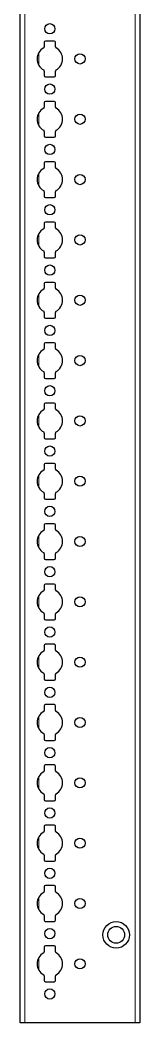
# Model space of a CAD drawing. Header units: millimetres. Extents: x -199 to 3754, y -1747 to 1507.
# Drawn here: x 3704.6 to 3754.3, y -851.8 to -436.2 of the extents above; entities that cross this region are included whole.
import ezdxf

# ---------------------------------------------------------------- set-up
doc = ezdxf.new("R2010")
doc.units = ezdxf.units.MM

msp = doc.modelspace()

# ---------------------------------------------------------------- linework, layer by layer
at = {"color": 7, "linetype": 'Continuous', "lineweight": 25}
for p, q in [((3704.57, -851.79), (3704.57, 647.21)), ((3754.27, 647.21), (3754.27, -851.79)), ((3714.62, -445.39), (3714.62, -447.27)), ((3718.72, -444.89), (3715.12, -444.89)), ((3719.22, -447.27), (3719.22, -445.39)), ((3714.62, -457.32), (3714.62, -459.19)), ((3715.12, -459.69), (3718.72, -459.69)), ((3719.22, -459.19), (3719.22, -457.32)), ((3714.62, -470.39), (3714.62, -472.27)), ((3718.72, -469.89), (3715.12, -469.89)), ((3719.22, -472.27), (3719.22, -470.39)), ((3714.62, -482.32), (3714.62, -484.19)), ((3715.12, -484.69), (3718.72, -484.69)), ((3719.22, -484.19), (3719.22, -482.32)), ((3714.62, -495.39), (3714.62, -497.27)), ((3718.72, -494.89), (3715.12, -494.89)), ((3719.22, -497.27), (3719.22, -495.39)), ((3714.62, -507.32), (3714.62, -509.19)), ((3715.12, -509.69), (3718.72, -509.69)), ((3719.22, -509.19), (3719.22, -507.32)), ((3714.62, -520.39), (3714.62, -522.27)), ((3718.72, -519.89), (3715.12, -519.89)), ((3719.22, -522.27), (3719.22, -520.39)), ((3714.62, -532.32), (3714.62, -534.19)), ((3715.12, -534.69), (3718.72, -534.69)), ((3719.22, -534.19), (3719.22, -532.32)), ((3714.62, -545.39), (3714.62, -547.27)), ((3718.72, -544.89), (3715.12, -544.89)), ((3719.22, -547.27), (3719.22, -545.39)), ((3714.62, -557.32), (3714.62, -559.19)), ((3715.12, -559.69), (3718.72, -559.69)), ((3719.22, -559.19), (3719.22, -557.32)), ((3714.62, -570.39), (3714.62, -572.27)), ((3718.72, -569.89), (3715.12, -569.89)), ((3719.22, -572.27), (3719.22, -570.39)), ((3714.62, -582.32), (3714.62, -584.19)), ((3715.12, -584.69), (3718.72, -584.69)), ((3719.22, -584.19), (3719.22, -582.32)), ((3714.62, -595.39), (3714.62, -597.27)), ((3718.72, -594.89), (3715.12, -594.89)), ((3719.22, -597.27), (3719.22, -595.39)), ((3714.62, -607.32), (3714.62, -609.19)), ((3715.12, -609.69), (3718.72, -609.69)), ((3719.22, -609.19), (3719.22, -607.32)), ((3714.62, -620.39), (3714.62, -622.27)), ((3718.72, -619.89), (3715.12, -619.89)), ((3719.22, -622.27), (3719.22, -620.39)), ((3714.62, -632.32), (3714.62, -634.19)), ((3715.12, -634.69), (3718.72, -634.69)), ((3719.22, -634.19), (3719.22, -632.32)), ((3714.62, -645.39), (3714.62, -647.27)), ((3718.72, -644.89), (3715.12, -644.89)), ((3719.22, -647.27), (3719.22, -645.39)), ((3714.62, -657.32), (3714.62, -659.19)), ((3715.12, -659.69), (3718.72, -659.69)), ((3719.22, -659.19), (3719.22, -657.32)), ((3714.62, -670.39), (3714.62, -672.27)), ((3718.72, -669.89), (3715.12, -669.89)), ((3719.22, -672.27), (3719.22, -670.39)), ((3714.62, -682.32), (3714.62, -684.19)), ((3715.12, -684.69), (3718.72, -684.69)), ((3719.22, -684.19), (3719.22, -682.32)), ((3714.62, -695.39), (3714.62, -697.27)), ((3718.72, -694.89), (3715.12, -694.89)), ((3719.22, -697.27), (3719.22, -695.39)), ((3714.62, -707.32), (3714.62, -709.19)), ((3715.12, -709.69), (3718.72, -709.69)), ((3719.22, -709.19), (3719.22, -707.32)), ((3714.62, -720.39), (3714.62, -722.27)), ((3718.72, -719.89), (3715.12, -719.89)), ((3719.22, -722.27), (3719.22, -720.39)), ((3714.62, -732.32), (3714.62, -734.19)), ((3715.12, -734.69), (3718.72, -734.69)), ((3719.22, -734.19), (3719.22, -732.32)), ((3714.62, -745.39), (3714.62, -747.27)), ((3718.72, -744.89), (3715.12, -744.89)), ((3719.22, -747.27), (3719.22, -745.39)), ((3714.62, -757.32), (3714.62, -759.19)), ((3715.12, -759.69), (3718.72, -759.69)), ((3719.22, -759.19), (3719.22, -757.32)), ((3714.62, -770.39), (3714.62, -772.27)), ((3718.72, -769.89), (3715.12, -769.89)), ((3719.22, -772.27), (3719.22, -770.39)), ((3714.62, -782.32), (3714.62, -784.19)), ((3715.12, -784.69), (3718.72, -784.69)), ((3719.22, -784.19), (3719.22, -782.32)), ((3714.62, -795.39), (3714.62, -797.27)), ((3718.72, -794.89), (3715.12, -794.89)), ((3719.22, -797.27), (3719.22, -795.39)), ((3714.62, -807.32), (3714.62, -809.19)), ((3715.12, -809.69), (3718.72, -809.69)), ((3719.22, -809.19), (3719.22, -807.32)), ((3714.62, -820.39), (3714.62, -822.27)), ((3718.72, -819.89), (3715.12, -819.89)), ((3719.22, -822.27), (3719.22, -820.39)), ((3714.62, -832.32), (3714.62, -834.19)), ((3715.12, -834.69), (3718.72, -834.69)), ((3719.22, -834.19), (3719.22, -832.32)), ((3706.57, -851.79), (3704.57, -851.79)), ((3752.27, -851.79), (3706.57, -851.79)), ((3754.27, -851.79), (3752.27, -851.79))]:
    msp.add_line(p, q, dxfattribs=at)
at = {"color": 8, "linetype": 'Continuous', "lineweight": 18}
for p, q in [((3706.57, 647.21), (3706.57, -851.79)), ((3752.27, -851.79), (3752.27, 647.21)), ((3712.42, -449.59), (3712.42, -455)), ((3712.42, -474.59), (3712.42, -480)), ((3712.42, -499.59), (3712.42, -505)), ((3712.42, -524.59), (3712.42, -530)), ((3712.42, -549.59), (3712.42, -555)), ((3712.42, -574.59), (3712.42, -580)), ((3712.42, -599.59), (3712.42, -605)), ((3712.42, -624.59), (3712.42, -630)), ((3712.42, -649.59), (3712.42, -655)), ((3712.42, -674.59), (3712.42, -680)), ((3712.42, -699.59), (3712.42, -705)), ((3712.42, -724.59), (3712.42, -730)), ((3712.42, -749.59), (3712.42, -755)), ((3712.42, -774.59), (3712.42, -780)), ((3712.42, -799.59), (3712.42, -805)), ((3712.42, -824.59), (3712.42, -830))]:
    msp.add_line(p, q, dxfattribs=at)
at = {"color": 7, "linetype": 'Continuous', "lineweight": 25}
for centre, radius in [((3716.92, -439.79), 2.12), ((3729.42, -452.29), 2.12), ((3716.92, -464.79), 2.12), ((3729.42, -477.29), 2.12), ((3716.92, -489.79), 2.12), ((3729.42, -502.29), 2.12), ((3716.92, -514.79), 2.12), ((3729.42, -527.29), 2.12), ((3716.92, -539.79), 2.12), ((3729.42, -552.29), 2.12), ((3716.92, -564.79), 2.12), ((3729.42, -577.29), 2.12), ((3716.92, -589.79), 2.12), ((3729.42, -602.29), 2.12), ((3716.92, -614.79), 2.12), ((3729.42, -627.29), 2.12), ((3716.92, -639.79), 2.12), ((3729.42, -652.29), 2.12), ((3716.92, -664.79), 2.12), ((3729.42, -677.29), 2.12), ((3716.92, -689.79), 2.12), ((3729.42, -702.29), 2.12), ((3716.92, -714.79), 2.12), ((3729.42, -727.29), 2.12), ((3716.92, -739.79), 2.12), ((3729.42, -752.29), 2.12), ((3716.92, -764.79), 2.12), ((3729.42, -777.29), 2.12), ((3716.92, -789.79), 2.12), ((3729.42, -802.29), 2.12), ((3744.42, -815.29), 5.5), ((3716.92, -814.79), 2.12), ((3744.42, -815.29), 3.5), ((3729.42, -827.29), 2.12), ((3716.92, -839.79), 2.12)]:
    msp.add_circle(centre, radius, dxfattribs=at)
for centre, radius, start, end in [((3716.92, -452.29), 5.25, 119.1407, 240.8593), ((3714.12, -447.27), 0.5, 299.1407, 0), ((3715.12, -445.39), 0.5, 90, 180), ((3718.72, -445.39), 0.5, 0, 90), ((3719.72, -447.27), 0.5, 180, 240.8593), ((3716.92, -452.29), 5.25, 299.1407, 60.8593), ((3714.12, -457.32), 0.5, 0, 60.8593), ((3719.72, -457.32), 0.5, 119.1407, 180), ((3715.12, -459.19), 0.5, 180, 270), ((3718.72, -459.19), 0.5, 270, 0), ((3716.92, -477.29), 5.25, 119.1407, 240.8593), ((3714.12, -472.27), 0.5, 299.1407, 0), ((3715.12, -470.39), 0.5, 90, 180), ((3718.72, -470.39), 0.5, 0, 90), ((3719.72, -472.27), 0.5, 180, 240.8593), ((3716.92, -477.29), 5.25, 299.1407, 60.8593), ((3714.12, -482.32), 0.5, 0, 60.8593), ((3719.72, -482.32), 0.5, 119.1407, 180), ((3715.12, -484.19), 0.5, 180, 270), ((3718.72, -484.19), 0.5, 270, 0), ((3716.92, -502.29), 5.25, 119.1407, 240.8593), ((3714.12, -497.27), 0.5, 299.1407, 0), ((3715.12, -495.39), 0.5, 90, 180), ((3718.72, -495.39), 0.5, 0, 90), ((3719.72, -497.27), 0.5, 180, 240.8593), ((3716.92, -502.29), 5.25, 299.1407, 60.8593), ((3714.12, -507.32), 0.5, 0, 60.8593), ((3719.72, -507.32), 0.5, 119.1407, 180), ((3715.12, -509.19), 0.5, 180, 270), ((3718.72, -509.19), 0.5, 270, 0), ((3716.92, -527.29), 5.25, 119.1407, 240.8593), ((3714.12, -522.27), 0.5, 299.1407, 0), ((3715.12, -520.39), 0.5, 90, 180), ((3718.72, -520.39), 0.5, 0, 90), ((3719.72, -522.27), 0.5, 180, 240.8593), ((3716.92, -527.29), 5.25, 299.1407, 60.8593), ((3714.12, -532.32), 0.5, 0, 60.8593), ((3719.72, -532.32), 0.5, 119.1407, 180), ((3715.12, -534.19), 0.5, 180, 270), ((3718.72, -534.19), 0.5, 270, 0), ((3716.92, -552.29), 5.25, 119.1407, 240.8593), ((3714.12, -547.27), 0.5, 299.1407, 0), ((3715.12, -545.39), 0.5, 90, 180), ((3718.72, -545.39), 0.5, 0, 90), ((3719.72, -547.27), 0.5, 180, 240.8593), ((3716.92, -552.29), 5.25, 299.1407, 60.8593), ((3714.12, -557.32), 0.5, 0, 60.8593), ((3719.72, -557.32), 0.5, 119.1407, 180), ((3715.12, -559.19), 0.5, 180, 270), ((3718.72, -559.19), 0.5, 270, 0), ((3716.92, -577.29), 5.25, 119.1407, 240.8593), ((3714.12, -572.27), 0.5, 299.1407, 0), ((3715.12, -570.39), 0.5, 90, 180), ((3718.72, -570.39), 0.5, 0, 90), ((3719.72, -572.27), 0.5, 180, 240.8593), ((3716.92, -577.29), 5.25, 299.1407, 60.8593), ((3714.12, -582.32), 0.5, 0, 60.8593), ((3715.12, -584.19), 0.5, 180, 270), ((3718.72, -584.19), 0.5, 270, 0), ((3719.72, -582.32), 0.5, 119.1407, 180), ((3716.92, -602.29), 5.25, 119.1407, 240.8593), ((3714.12, -597.27), 0.5, 299.1407, 0), ((3715.12, -595.39), 0.5, 90, 180), ((3718.72, -595.39), 0.5, 0, 90), ((3719.72, -597.27), 0.5, 180, 240.8593), ((3716.92, -602.29), 5.25, 299.1407, 60.8593), ((3714.12, -607.32), 0.5, 0, 60.8593), ((3715.12, -609.19), 0.5, 180, 270), ((3718.72, -609.19), 0.5, 270, 0), ((3719.72, -607.32), 0.5, 119.1407, 180), ((3716.92, -627.29), 5.25, 119.1407, 240.8593), ((3714.12, -622.27), 0.5, 299.1407, 0), ((3715.12, -620.39), 0.5, 90, 180), ((3718.72, -620.39), 0.5, 0, 90), ((3719.72, -622.27), 0.5, 180, 240.8593), ((3716.92, -627.29), 5.25, 299.1407, 60.8593), ((3714.12, -632.32), 0.5, 0, 60.8593), ((3715.12, -634.19), 0.5, 180, 270), ((3718.72, -634.19), 0.5, 270, 0), ((3719.72, -632.32), 0.5, 119.1407, 180), ((3716.92, -652.29), 5.25, 119.1407, 240.8593), ((3714.12, -647.27), 0.5, 299.1407, 0), ((3715.12, -645.39), 0.5, 90, 180), ((3718.72, -645.39), 0.5, 0, 90), ((3719.72, -647.27), 0.5, 180, 240.8593), ((3716.92, -652.29), 5.25, 299.1407, 60.8593), ((3714.12, -657.32), 0.5, 0, 60.8593), ((3715.12, -659.19), 0.5, 180, 270), ((3718.72, -659.19), 0.5, 270, 0), ((3719.72, -657.32), 0.5, 119.1407, 180), ((3716.92, -677.29), 5.25, 119.1407, 240.8593), ((3714.12, -672.27), 0.5, 299.1407, 0), ((3715.12, -670.39), 0.5, 90, 180), ((3718.72, -670.39), 0.5, 0, 90), ((3719.72, -672.27), 0.5, 180, 240.8593), ((3716.92, -677.29), 5.25, 299.1407, 60.8593), ((3714.12, -682.32), 0.5, 0, 60.8593), ((3715.12, -684.19), 0.5, 180, 270), ((3718.72, -684.19), 0.5, 270, 0), ((3719.72, -682.32), 0.5, 119.1407, 180), ((3716.92, -702.29), 5.25, 119.1407, 240.8593), ((3714.12, -697.27), 0.5, 299.1407, 0), ((3715.12, -695.39), 0.5, 90, 180), ((3718.72, -695.39), 0.5, 0, 90), ((3719.72, -697.27), 0.5, 180, 240.8593), ((3716.92, -702.29), 5.25, 299.1407, 60.8593), ((3714.12, -707.32), 0.5, 0, 60.8593), ((3715.12, -709.19), 0.5, 180, 270), ((3718.72, -709.19), 0.5, 270, 0), ((3719.72, -707.32), 0.5, 119.1407, 180), ((3716.92, -727.29), 5.25, 119.1407, 240.8593), ((3714.12, -722.27), 0.5, 299.1407, 0), ((3715.12, -720.39), 0.5, 90, 180), ((3718.72, -720.39), 0.5, 0, 90), ((3719.72, -722.27), 0.5, 180, 240.8593), ((3716.92, -727.29), 5.25, 299.1407, 60.8593), ((3714.12, -732.32), 0.5, 0, 60.8593), ((3715.12, -734.19), 0.5, 180, 270), ((3718.72, -734.19), 0.5, 270, 0), ((3719.72, -732.32), 0.5, 119.1407, 180), ((3716.92, -752.29), 5.25, 119.1407, 240.8593), ((3714.12, -747.27), 0.5, 299.1407, 0), ((3715.12, -745.39), 0.5, 90, 180), ((3718.72, -745.39), 0.5, 0, 90), ((3719.72, -747.27), 0.5, 180, 240.8593), ((3716.92, -752.29), 5.25, 299.1407, 60.8593), ((3714.12, -757.32), 0.5, 0, 60.8593), ((3715.12, -759.19), 0.5, 180, 270), ((3718.72, -759.19), 0.5, 270, 0), ((3719.72, -757.32), 0.5, 119.1407, 180), ((3716.92, -777.29), 5.25, 119.1407, 240.8593), ((3714.12, -772.27), 0.5, 299.1407, 0), ((3715.12, -770.39), 0.5, 90, 180), ((3718.72, -770.39), 0.5, 0, 90), ((3719.72, -772.27), 0.5, 180, 240.8593), ((3716.92, -777.29), 5.25, 299.1407, 60.8593), ((3714.12, -782.32), 0.5, 0, 60.8593), ((3715.12, -784.19), 0.5, 180, 270), ((3718.72, -784.19), 0.5, 270, 0), ((3719.72, -782.32), 0.5, 119.1407, 180), ((3716.92, -802.29), 5.25, 119.1407, 240.8593), ((3714.12, -797.27), 0.5, 299.1407, 0), ((3715.12, -795.39), 0.5, 90, 180), ((3718.72, -795.39), 0.5, 0, 90), ((3719.72, -797.27), 0.5, 180, 240.8593), ((3716.92, -802.29), 5.25, 299.1407, 60.8593), ((3714.12, -807.32), 0.5, 0, 60.8593), ((3715.12, -809.19), 0.5, 180, 270), ((3718.72, -809.19), 0.5, 270, 0), ((3719.72, -807.32), 0.5, 119.1407, 180), ((3716.92, -827.29), 5.25, 119.1407, 240.8593), ((3714.12, -822.27), 0.5, 299.1407, 0), ((3715.12, -820.39), 0.5, 90, 180), ((3718.72, -820.39), 0.5, 0, 90), ((3719.72, -822.27), 0.5, 180, 240.8593), ((3716.92, -827.29), 5.25, 299.1407, 60.8593), ((3714.12, -832.32), 0.5, 0, 60.8593), ((3715.12, -834.19), 0.5, 180, 270), ((3718.72, -834.19), 0.5, 270, 0), ((3719.72, -832.32), 0.5, 119.1407, 180)]:
    msp.add_arc(centre, radius, start, end, dxfattribs=at)

doc.saveas('drawing.dxf')
